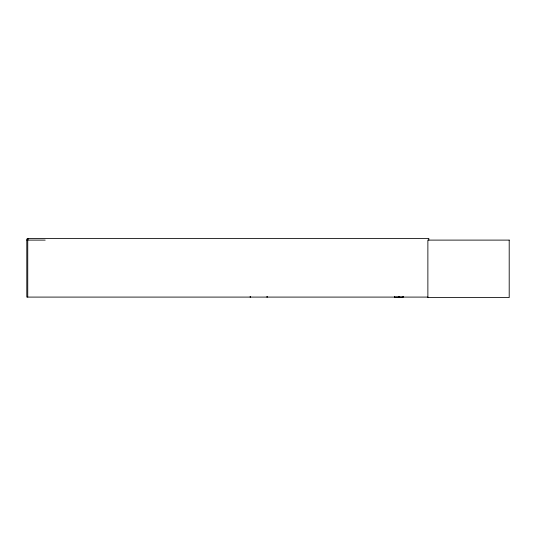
<?xml version="1.0" encoding="UTF-8"?>
<svg xmlns="http://www.w3.org/2000/svg" width="536" height="536" viewBox="0 0 536 536"><rect width="100%" height="100%" fill="white"/><g stroke="black" fill="none" stroke-linecap="round" stroke-linejoin="round"><path stroke-width="0.8" d="M403.045 296.616L403.045 296.971M28.475 239.029L26.8 239.029L26.8 297.091L427.983 297.091M26.8 240.108L45.185 240.108M394.61 297.031L394.61 296.616M428.82 240.108L428.82 238.426L27.745 238.426L27.745 297.091M403.226 296.616L403.24 297.091L394.422 297.071L394.429 296.616M399.045 296.495L399.045 297.091M398.911 296.495L398.911 297.091M398.75 296.495L398.75 297.091M398.61 296.495L398.61 297.091M267.337 296.616L267.337 297.091M266.861 296.616L266.861 297.091M250.573 296.616L250.573 297.091M250.098 296.616L250.098 297.091M509.2 240.108L427.875 240.108L427.875 297.574L509.2 297.574L509.2 240.108"/></g></svg>
